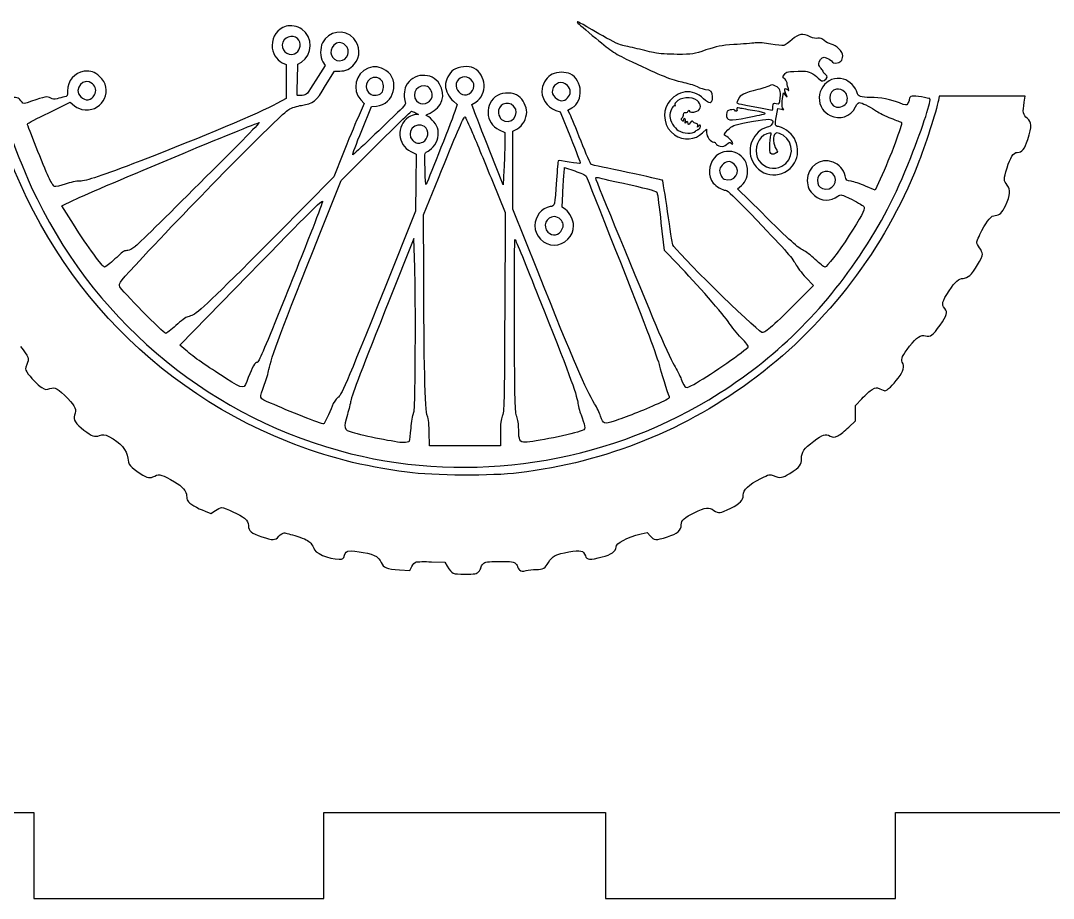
# Model space of a CAD drawing. Extents: x 18 to 213, y 13 to 206.
# Drawn here: x 148.37 to 184.51, y 78.46 to 109.15 of the extents above; entities that cross this region are included whole.
import ezdxf

# ---------------------------------------------------------------- set-up
doc = ezdxf.new("R2010")
doc.units = 0
doc.layers.get('0').update_dxf_attribs({"linetype": 'CONTINUOUS'})

msp = doc.modelspace()

# ---------------------------------------------------------------- linework, layer by layer
at = {"color": 0}
for p, q in [((158.06914, 107.623185), (158.197369, 107.703328)), ((158.9467, 107.715349), (159.026843, 107.587121)), ((157.524172, 107.679285), (157.664421, 107.611164)), ((157.664421, 107.611164), (157.664421, 107.022117)), ((158.057119, 107.082224), (158.06914, 107.623185)), ((159.026843, 107.587121), (158.702266, 107.070202)), ((159.042871, 106.877861), (159.355427, 107.386765)), ((159.355427, 107.386765), (159.535747, 107.386765)), ((157.664421, 107.022117), (157.664421, 106.429063)), ((175.039304, 106.497184), (175.063346, 106.621405)), ((175.063346, 106.621405), (175.139481, 106.533248)), ((149.357657, 105.932179), (150.106989, 106.296828)), ((150.106989, 106.296828), (150.259259, 106.172607)), ((157.664421, 106.429063), (157.33183, 106.248742)), ((160.393272, 106.25275), (160.176887, 105.767888)), ((160.277065, 106.37697), (160.393272, 106.25275)), ((163.518827, 106.328884), (163.651062, 106.216685)), ((164.159967, 106.220692), (164.296208, 106.304842)), ((180.513032, 106.505198), (180.484983, 106.360942)), ((182.015703, 106.505198), (180.513032, 106.505198)), ((183.518374, 106.505198), (182.015703, 106.505198)), ((183.486317, 106.296828), (183.518374, 106.505198)), ((160.305115, 105.307068), (160.649728, 106.152571)), ((160.649728, 106.152571), (160.822033, 106.164593)), ((162.192469, 105.924165), (162.292647, 105.868066)), ((163.651062, 106.216685), (163.562905, 105.968243)), ((164.240109, 105.996293), (164.159967, 106.220692)), ((167.097187, 106.012322), (167.249458, 105.960229)), ((167.249458, 105.960229), (167.610099, 105.070648)), ((167.521942, 106.016329), (167.662191, 106.096472)), ((167.598078, 105.872072), (167.521942, 106.016329)), ((174.818912, 105.815973), (174.86299, 106.072429)), ((174.86299, 106.072429), (174.991218, 106.052393)), ((162.292647, 105.868066), (162.188463, 105.864058)), ((165.117669, 105.335118), (165.314018, 105.242955)), ((165.314018, 105.242955), (165.310011, 104.842242)), ((165.598523, 105.283025), (165.754801, 105.371182)), ((165.598523, 103.920604), (165.598523, 105.283025)), ((172.234318, 105.226926), (172.37056, 105.359161)), ((172.37056, 105.359161), (172.37056, 105.230933)), ((159.643939, 104.485609), (159.327377, 103.692198)), ((159.58784, 103.559963), (160.797991, 104.770114)), ((162.02417, 104.573765), (162.212505, 104.481601)), ((162.212505, 104.481601), (162.200484, 103.47982)), ((165.257918, 103.403686), (164.789084, 104.585786)), ((165.28196, 103.920604), (165.257918, 103.403686)), ((165.598523, 102.558183), (165.598523, 103.920604)), ((167.3857, 103.808405), (167.405736, 104.012768)), ((167.405736, 104.012768), (167.766377, 103.892554)), ((159.327377, 103.692198), (157.343852, 101.68463)), ((158.842515, 101.696652), (159.58784, 103.559963)), ((162.200484, 103.47982), (162.188463, 102.482047)), ((162.472968, 102.361833), (162.989887, 103.644113)), ((164.877241, 103.539927), (165.322032, 102.437969)), ((173.460497, 103.271451), (173.59674, 103.387657)), ((178.269044, 103.223365), (177.932446, 103.367622)), ((178.449364, 103.612055), (178.269044, 103.223365)), ((167.321586, 102.626303), (167.341621, 103.111165)), ((174.289971, 102.44999), (173.460497, 103.271451)), ((149.810461, 102.678396), (150.219188, 102.870738)), ((150.219188, 102.029242), (149.810461, 102.678396)), ((167.437792, 102.542154), (167.321586, 102.626303)), ((162.188463, 102.482047), (161.126575, 99.83334)), ((162.476975, 100.318201), (162.472968, 102.361833)), ((165.322032, 102.437969), (165.310011, 98.951773)), ((166.456048, 100.414372), (165.598523, 102.558183)), ((170.895939, 101.115619), (170.787746, 102.077328)), ((162.132362, 101.528352), (161.278845, 99.396563)), ((162.16442, 100.518558), (162.132362, 101.528352)), ((171.364772, 100.634764), (170.895939, 101.115619)), ((153.937798, 97.801729), (156.342071, 100.262102)), ((175.844735, 100.169938), (176.113212, 99.889439)), ((176.113212, 99.889439), (175.472073, 99.244293)), ((154.150175, 97.621408), (153.937798, 97.801729)), ((177.579819, 95.689975), (177.808225, 95.930402)), ((177.579819, 95.425505), (177.579819, 95.689975)), ((177.579819, 95.157028), (177.579819, 95.425505)), ((177.347406, 94.928622), (177.579819, 95.157028)), ((162.681339, 94.283475), (162.669317, 94.776351)), ((165.15774, 94.724259), (165.15774, 94.283475)), ((163.919539, 94.283475), (162.681339, 94.283475)), ((165.15774, 94.283475), (163.919539, 94.283475)), ((154.823371, 91.995409), (155.031742, 91.915266)), ((155.031742, 91.915266), (155.184012, 92.019451)), ((170.082493, 91.201998), (170.298878, 91.254091)), ((170.298878, 91.254091), (170.40707, 91.125863)), ((161.992113, 89.915712), (162.060234, 90.055961)), ((162.753467, 90.228268), (163.210279, 90.216246)), ((163.210279, 90.216246), (163.298435, 90.075997)), ((161.623458, 89.939755), (161.992113, 89.915712))]:
    msp.add_line(p, q, dxfattribs=at)
at = {"color": 7}
for p, q in [((132.480747, 81.456051), (148.830625, 81.456051)), ((148.830625, 81.456051), (148.830625, 78.456073)), ((158.980551, 78.456073), (158.980551, 81.456051)), ((158.980551, 81.456051), (168.830477, 81.456051)), ((168.830477, 81.456051), (168.830477, 78.456073)), ((178.980403, 78.456073), (178.980403, 81.456051)), ((178.980403, 81.456051), (195.330281, 81.456051)), ((148.830625, 78.456073), (158.980551, 78.456073)), ((168.830477, 78.456073), (178.980403, 78.456073))]:
    msp.add_line(p, q, dxfattribs=at)
at = {"color": 0}
for points in [[(168.603865, 108.693087), (167.906626, 109.097806), (167.814462, 109.149899), (167.854533, 109.085785)], [(157.660414, 108.95355), (157.351866, 108.853371), (157.171545, 108.608937), (157.171545, 108.284361)], [(158.213397, 108.857379), (158.065134, 108.957557), (157.812685, 109.001635), (157.660414, 108.95355)], [(158.197369, 107.703328), (158.598081, 107.947762), (158.606095, 108.588901), (158.213397, 108.857379)], [(160.024617, 108.528794), (159.720075, 108.873407), (159.131028, 108.793265), (158.930672, 108.376524)], [(167.854533, 109.085785), (167.866554, 109.061742), (168.155067, 108.813301), (168.495673, 108.532802)], [(158.105204, 108.468688), (158.00102, 108.665037), (157.640379, 108.624965), (157.548215, 108.400567)], [(157.948927, 107.99184), (158.133255, 108.063969), (158.205383, 108.284361), (158.105204, 108.468688)], [(159.732096, 108.296382), (159.591847, 108.416596), (159.447591, 108.412588), (159.327377, 108.288367)], [(160.044652, 107.627192), (160.26905, 107.895669), (160.261036, 108.25631), (160.024617, 108.528794)], [(168.495673, 108.532802), (169.080712, 108.04794), (169.15284, 107.999854), (169.769938, 107.707335)], [(169.405289, 108.288367), (169.325147, 108.300389), (168.964506, 108.480709), (168.603865, 108.693087)], [(175.367887, 108.488724), (175.255688, 108.388545), (175.123453, 108.296382), (175.07136, 108.284361)], [(175.997006, 108.588901), (175.740549, 108.721136), (175.6003, 108.697094), (175.367887, 108.488724)], [(176.26949, 108.532802), (176.193355, 108.516773), (176.105198, 108.532802), (175.997006, 108.588901)], [(176.489882, 108.456666), (176.409739, 108.532802), (176.357647, 108.552837), (176.26949, 108.532802)], [(176.730309, 108.328439), (176.658181, 108.344467), (176.549988, 108.400567), (176.489882, 108.456666)], [(157.171545, 108.284361), (157.171545, 108.023897), (157.311794, 107.779463), (157.524172, 107.679285)], [(157.548215, 108.400567), (157.444029, 108.152125), (157.704493, 107.887655), (157.948927, 107.99184)], [(158.930672, 108.376524), (158.842515, 108.184182), (158.846523, 107.879641), (158.9467, 107.715349)], [(159.327377, 108.288367), (159.123014, 108.088011), (159.255249, 107.747406), (159.53174, 107.747406)], [(159.53174, 107.747406), (159.812239, 107.747406), (159.944474, 108.112054), (159.732096, 108.296382)], [(169.946251, 108.168153), (169.725859, 108.220246), (169.481425, 108.276346), (169.405289, 108.288367)], [(170.567355, 108.01989), (170.447141, 108.04794), (170.166643, 108.116061), (169.946251, 108.168153)], [(172.350524, 108.124075), (171.921762, 107.975812), (171.893712, 107.971805), (171.348744, 107.971805)], [(173.332269, 108.31241), (172.863436, 108.280353), (172.731201, 108.25631), (172.350524, 108.124075)], [(174.077594, 108.372517), (173.965395, 108.356489), (173.628796, 108.328439), (173.332269, 108.31241)], [(174.62657, 108.328439), (174.402171, 108.372517), (174.209829, 108.388545), (174.077594, 108.372517)], [(175.07136, 108.284361), (175.019267, 108.272339), (174.818912, 108.292375), (174.62657, 108.328439)], [(177.139035, 107.915705), (177.139035, 108.067976), (176.918643, 108.288367), (176.730309, 108.328439)], [(169.769938, 107.707335), (170.763704, 107.238502), (171.176437, 107.070202), (171.513036, 107.006088)], [(171.348744, 107.971805), (171.032181, 107.971805), (170.691575, 107.99184), (170.567355, 108.01989)], [(176.29754, 107.639213), (176.29754, 107.735384), (176.405732, 107.867619), (176.485874, 107.867619)], [(176.485874, 107.867619), (176.553996, 107.867619), (176.778394, 107.743399), (176.778394, 107.703328)], [(176.778394, 107.703328), (176.778394, 107.643221), (177.0068, 107.663256), (177.074921, 107.731378)], [(177.074921, 107.731378), (177.110985, 107.763434), (177.139035, 107.847584), (177.139035, 107.915705)], [(150.59185, 107.378751), (150.259259, 107.338679), (150.010818, 107.04616), (150.010818, 106.689525)], [(151.132812, 107.202438), (150.948485, 107.366729), (150.836285, 107.402793), (150.59185, 107.378751)], [(159.535747, 107.386765), (159.748125, 107.386765), (159.900395, 107.458893), (160.044652, 107.627192)], [(160.529514, 107.486943), (160.084723, 107.318644), (159.948481, 106.725589), (160.277065, 106.37697)], [(161.150618, 107.410807), (160.942247, 107.54705), (160.749905, 107.571093), (160.529514, 107.486943)], [(160.822033, 106.164593), (161.435123, 106.208671), (161.663529, 107.074209), (161.150618, 107.410807)], [(163.029958, 106.929953), (162.761481, 107.370737), (162.092292, 107.330665), (161.851864, 106.861832)], [(163.518827, 107.426836), (163.370563, 107.322651), (163.234321, 107.066195), (163.234321, 106.885875)], [(164.228088, 107.49095), (164.047767, 107.583114), (163.691133, 107.551057), (163.518827, 107.426836)], [(164.296208, 106.304842), (164.71295, 106.561298), (164.672878, 107.262544), (164.228088, 107.49095)], [(167.602084, 107.286587), (167.449814, 107.366729), (167.14928, 107.362722), (166.972966, 107.278572)], [(175.095403, 107.266551), (175.171539, 107.370737), (175.163524, 107.366729), (175.784628, 107.386765)], [(175.784628, 107.386765), (175.92087, 107.390772), (176.121227, 107.290594), (176.281511, 107.138323)], [(176.377682, 107.478929), (176.333604, 107.514993), (176.29754, 107.587121), (176.29754, 107.639213)], [(176.457825, 107.358715), (176.457825, 107.386765), (176.421761, 107.438857), (176.377682, 107.478929)], [(176.537967, 107.266551), (176.493889, 107.290594), (176.457825, 107.330665), (176.457825, 107.358715)], [(150.88437, 106.945981), (150.595858, 107.214459), (150.191139, 106.761654), (150.471637, 106.485162)], [(150.627914, 106.032358), (151.281076, 105.980265), (151.621681, 106.761654), (151.132812, 107.202438)], [(158.053112, 106.529241), (158.049105, 106.533248), (158.049105, 106.78169), (158.057119, 107.082224)], [(158.702266, 107.070202), (158.385703, 106.561298), (158.381696, 106.553284), (158.221412, 106.537255)], [(160.830048, 107.162366), (160.473414, 107.234494), (160.309122, 106.705554), (160.641713, 106.565305)], [(161.002354, 107.058181), (160.962283, 107.106267), (160.886148, 107.150345), (160.830048, 107.162366)], [(161.030404, 106.665483), (161.090511, 106.78169), (161.078489, 106.970024), (161.002354, 107.058181)], [(162.613217, 106.841797), (162.284633, 106.966017), (162.012149, 106.609383), (162.228533, 106.340906)], [(164.135924, 107.08623), (163.95961, 107.266551), (163.667091, 107.186409), (163.614998, 106.949989)], [(163.975639, 106.561298), (164.232095, 106.625412), (164.320251, 106.90591), (164.135924, 107.08623)], [(166.972966, 107.278572), (166.808674, 107.202438), (166.656404, 106.986053), (166.616332, 106.773675)], [(167.501907, 106.885875), (167.317579, 107.074209), (167.029066, 106.978038), (166.976973, 106.717575)], [(167.662191, 106.096472), (168.078932, 106.344913), (168.042868, 107.058181), (167.602084, 107.286587)], [(171.513036, 107.006088), (171.681335, 106.974032), (171.917755, 106.901903), (172.037968, 106.845803)], [(175.091396, 107.130309), (175.019267, 107.166373), (175.019267, 107.17038), (175.095403, 107.266551)], [(175.187567, 106.970024), (175.175545, 107.042152), (175.135474, 107.114281), (175.091396, 107.130309)], [(175.235652, 106.765661), (175.219624, 106.809739), (175.195581, 106.901903), (175.187567, 106.970024)], [(177.167085, 107.106267), (176.56201, 107.274566), (176.081155, 106.581333), (176.433782, 106.052393)], [(176.281511, 107.138323), (176.385697, 107.038145), (176.421761, 107.026124), (176.489882, 107.062188)], [(176.489882, 107.062188), (176.606088, 107.122295), (176.626124, 107.218466), (176.537967, 107.266551)], [(177.643933, 106.629419), (177.607869, 106.805732), (177.367441, 107.050166), (177.167085, 107.106267)], [(150.010818, 106.689525), (150.010818, 106.521226), (150.002803, 106.505198), (149.902626, 106.481156)], [(150.956499, 106.553284), (151.028627, 106.69754), (151.004584, 106.833782), (150.88437, 106.945981)], [(158.193361, 106.188635), (158.630138, 106.256756), (158.690245, 106.304842), (159.042871, 106.877861)], [(160.641713, 106.565305), (160.785969, 106.505198), (160.970297, 106.553284), (161.030404, 106.665483)], [(161.851864, 106.861832), (161.783743, 106.733604), (161.771721, 106.417041), (161.831828, 106.304842)], [(162.769495, 106.48917), (162.797545, 106.601369), (162.705381, 106.805732), (162.613217, 106.841797)], [(162.697367, 105.920158), (163.122122, 106.1125), (163.262371, 106.545269), (163.029958, 106.929953)], [(163.234321, 106.885875), (163.234321, 106.709561), (163.362549, 106.457113), (163.518827, 106.328884)], [(163.614998, 106.949989), (163.566912, 106.733604), (163.775283, 106.513212), (163.975639, 106.561298)], [(165.794873, 106.505198), (165.602531, 106.645447), (165.269939, 106.657469), (165.061569, 106.537255)], [(166.616332, 106.773675), (166.56424, 106.469134), (166.780625, 106.120515), (167.097187, 106.012322)], [(166.976973, 106.717575), (166.956938, 106.609383), (166.972966, 106.569312), (167.073144, 106.465127)], [(167.30155, 106.344913), (167.445806, 106.344913), (167.602084, 106.509205), (167.602084, 106.665483)], [(167.602084, 106.665483), (167.602084, 106.741618), (167.56602, 106.825768), (167.501907, 106.885875)], [(172.266374, 106.421049), (171.893712, 106.793711), (171.348744, 106.725589), (171.028174, 106.268778)], [(172.037968, 106.845803), (172.16219, 106.789704), (172.294425, 106.745626), (172.338503, 106.745626)], [(172.338503, 106.745626), (172.502795, 106.745626), (172.570916, 106.673497), (172.570916, 106.485162)], [(174.169758, 106.741618), (173.66486, 106.613391), (173.560675, 106.561298), (173.48454, 106.40502)], [(174.57047, 106.865839), (174.538413, 106.845803), (174.358092, 106.789704), (174.169758, 106.741618)], [(174.786855, 106.861832), (174.674655, 106.913925), (174.65462, 106.913925), (174.57047, 106.865839)], [(174.951147, 106.449098), (174.979197, 106.689525), (174.939125, 106.793711), (174.786855, 106.861832)], [(175.147496, 106.593354), (175.075368, 106.761654), (175.095403, 106.825768), (175.203595, 106.741618)], [(175.203595, 106.741618), (175.263702, 106.689525), (175.26771, 106.693533), (175.235652, 106.765661)], [(176.914637, 106.75364), (176.602081, 106.705554), (176.610095, 106.204664), (176.922651, 106.128529)], [(177.211164, 106.653461), (177.102971, 106.749632), (177.030843, 106.773675), (176.914637, 106.75364)], [(177.275278, 106.284806), (177.323363, 106.417041), (177.29932, 106.573319), (177.211164, 106.653461)], [(178.108759, 106.465127), (177.768154, 106.465127), (177.671983, 106.501191), (177.643933, 106.629419)], [(157.704493, 94.431739), (152.579383, 96.455336), (148.688468, 100.935298), (147.366117, 106.336899)], [(147.646615, 106.32087), (147.646615, 106.020336), (148.440026, 103.94064), (148.944923, 102.914816)], [(148.41999, 106.296828), (148.307791, 106.453105), (148.279741, 106.465127), (148.055342, 106.465127)], [(148.748575, 106.328884), (148.488111, 106.236721), (148.464068, 106.232713), (148.41999, 106.296828)], [(149.421771, 106.445091), (149.317585, 106.513212), (149.197372, 106.493177), (148.748575, 106.328884)], [(149.650177, 106.421049), (149.549999, 106.397006), (149.489892, 106.401013), (149.421771, 106.445091)], [(149.902626, 106.481156), (149.838512, 106.469134), (149.726312, 106.441084), (149.650177, 106.421049)], [(150.471637, 106.485162), (150.631922, 106.324878), (150.85632, 106.356934), (150.956499, 106.553284)], [(157.33183, 106.248742), (156.750797, 105.932179), (154.699151, 105.066641), (152.571369, 104.249188)], [(158.221412, 106.537255), (158.133255, 106.529241), (158.057119, 106.525234), (158.053112, 106.529241)], [(161.831828, 106.304842), (161.863886, 106.244735), (161.819807, 106.184628), (161.559344, 105.936187)], [(162.228533, 106.340906), (162.376797, 106.160585), (162.709388, 106.248742), (162.769495, 106.48917)], [(165.061569, 106.537255), (164.588729, 106.260764), (164.620785, 105.567532), (165.117669, 105.335118)], [(165.618559, 106.164593), (165.402174, 106.380977), (165.04554, 106.208671), (165.093626, 105.912144)], [(166.079378, 105.948208), (166.075371, 106.144557), (165.95115, 106.397006), (165.794873, 106.505198)], [(167.073144, 106.465127), (167.145272, 106.392999), (167.237437, 106.344913), (167.30155, 106.344913)], [(171.028174, 106.268778), (170.791754, 105.932179), (170.899946, 105.387211), (171.248566, 105.158805)], [(171.296651, 106.29282), (171.264594, 106.256756), (171.252573, 106.208671), (171.268601, 106.188635)], [(172.045983, 106.356934), (171.84162, 106.505198), (171.444915, 106.473141), (171.296651, 106.29282)], [(172.033962, 105.984272), (172.194246, 106.040372), (172.198254, 106.240728), (172.045983, 106.356934)], [(172.570916, 106.485162), (172.570916, 106.236721), (172.470738, 106.212678), (172.266374, 106.421049)], [(173.48454, 106.40502), (173.416419, 106.268778), (173.416419, 106.264771), (173.504575, 106.244735)], [(173.504575, 106.244735), (173.652839, 106.212678), (174.634584, 106.024344), (174.666641, 106.024344)], [(174.694691, 106.148564), (174.694691, 106.264771), (174.702705, 106.272785), (174.810898, 106.25275)], [(174.810898, 106.25275), (174.923097, 106.228707), (174.923097, 106.232713), (174.951147, 106.449098)], [(175.067353, 106.052393), (175.011253, 106.072429), (174.999232, 106.296828), (175.039304, 106.497184)], [(175.139481, 106.533248), (175.215617, 106.445091), (175.215617, 106.445091), (175.147496, 106.593354)], [(176.922651, 106.128529), (177.03485, 106.100478), (177.239214, 106.192643), (177.275278, 106.284806)], [(177.587833, 106.132536), (177.659961, 106.268778), (177.696026, 106.300835), (177.760139, 106.280799)], [(177.760139, 106.280799), (177.888367, 106.240728), (178.14883, 106.104486), (178.321137, 105.984272)], [(179.118553, 106.276792), (178.866105, 106.384985), (178.429329, 106.465127), (178.108759, 106.465127)], [(179.411074, 106.248742), (179.362988, 106.180621), (179.346959, 106.180621), (179.118553, 106.276792)], [(179.463166, 106.392999), (179.463166, 106.352927), (179.439124, 106.288814), (179.411074, 106.248742)], [(179.887921, 106.481156), (179.587387, 106.545269), (179.463166, 106.51722), (179.463166, 106.392999)], [(179.515259, 104.361388), (179.948028, 105.455332), (180.260583, 106.425055), (180.180441, 106.425055)], [(180.484983, 106.360942), (180.424876, 106.02835), (180.000121, 104.718021), (179.755686, 104.100925)], [(180.180441, 106.425055), (180.172427, 106.425055), (180.040192, 106.453105), (179.887921, 106.481156)], [(183.594509, 105.735831), (183.446245, 105.860051), (183.430218, 105.936187), (183.486317, 106.296828)], [(148.608325, 105.535474), (148.608325, 105.55551), (148.944923, 105.735831), (149.357657, 105.932179)], [(150.259259, 106.172607), (150.375466, 106.080443), (150.463623, 106.048386), (150.627914, 106.032358)], [(152.659525, 100.895227), (154.655072, 103.027016), (157.488108, 105.892109), (157.752578, 106.040372)], [(157.752578, 106.040372), (157.852756, 106.100478), (158.053112, 106.164593), (158.193361, 106.188635)], [(161.559344, 105.936187), (161.391045, 105.771895), (160.974305, 105.37519), (160.637706, 105.050613)], [(160.797991, 104.770114), (161.467181, 105.439303), (162.028177, 105.984272), (162.05222, 105.984272)], [(162.05222, 105.984272), (162.072255, 105.980265), (162.13637, 105.956222), (162.192469, 105.924165)], [(162.561125, 105.827994), (162.525061, 105.827994), (162.585168, 105.872072), (162.697367, 105.920158)], [(163.562905, 105.968243), (163.370563, 105.439303), (162.573146, 103.419714), (162.55311, 103.419714)], [(164.789084, 104.585786), (164.528622, 105.23494), (164.284187, 105.868066), (164.240109, 105.996293)], [(165.093626, 105.912144), (165.105647, 105.832002), (165.153733, 105.731823), (165.201818, 105.695759)], [(165.201818, 105.695759), (165.50636, 105.447318), (165.899057, 105.888101), (165.618559, 106.164593)], [(165.754801, 105.371182), (165.935122, 105.475367), (166.079378, 105.731823), (166.079378, 105.948208)], [(171.236544, 106.1686), (171.180445, 106.188635), (171.088281, 105.960229), (171.088281, 105.799944)], [(171.268601, 106.188635), (171.280622, 106.164593), (171.268601, 106.156579), (171.236544, 106.1686)], [(171.569135, 105.872072), (171.569135, 105.936187), (171.593178, 105.952215), (171.673321, 105.940194)], [(171.673321, 105.940194), (171.689349, 105.940194), (171.717399, 105.960229), (171.733428, 105.992286)], [(171.733428, 105.992286), (171.761477, 106.032358), (171.769492, 106.032358), (171.769492, 105.996293)], [(171.769492, 105.996293), (171.769492, 105.932179), (171.877684, 105.928173), (172.033962, 105.984272)], [(173.204041, 106.02835), (173.087835, 106.004307), (173.071806, 105.984272), (173.071806, 105.868066)], [(173.356312, 106.020336), (173.344291, 106.040372), (173.276169, 106.044379), (173.204041, 106.02835)], [(173.436454, 106.048386), (173.460497, 105.980265), (173.392376, 105.956222), (173.356312, 106.020336)], [(173.540639, 106.088457), (173.432447, 106.1125), (173.416419, 106.104486), (173.436454, 106.048386)], [(174.065573, 105.996293), (173.849188, 106.032358), (173.612768, 106.072429), (173.540639, 106.088457)], [(173.801103, 105.759874), (174.12568, 105.823987), (174.410185, 105.888101), (174.426214, 105.90413)], [(174.426214, 105.90413), (174.442242, 105.920158), (174.281957, 105.960229), (174.065573, 105.996293)], [(174.666641, 106.024344), (174.682669, 106.024344), (174.694691, 106.080443), (174.694691, 106.148564)], [(174.991218, 106.052393), (175.059339, 106.040372), (175.091396, 106.040372), (175.067353, 106.052393)], [(176.433782, 106.052393), (176.481868, 105.984272), (176.598074, 105.884094), (176.698252, 105.832002)], [(176.698252, 105.832002), (177.030843, 105.659695), (177.403505, 105.787923), (177.587833, 106.132536)], [(178.321137, 105.984272), (178.409293, 105.920158), (178.633692, 105.811966), (178.822027, 105.739837)], [(149.349643, 103.684184), (149.181344, 104.052839), (148.608325, 105.483382), (148.608325, 105.535474)], [(150.219188, 102.870738), (151.164869, 103.315529), (156.59452, 105.579553), (156.722747, 105.58356)], [(156.722747, 105.58356), (156.74679, 105.58356), (155.809123, 104.629865), (154.639044, 103.467799)], [(160.176887, 105.767888), (160.060681, 105.49941), (159.820253, 104.926392), (159.643939, 104.485609)], [(161.948035, 105.771895), (161.503245, 105.471361), (161.543315, 104.810186), (162.02417, 104.573765)], [(162.501018, 105.443311), (162.184455, 105.663703), (161.819807, 105.230933), (162.092292, 104.962456)], [(162.188463, 105.864058), (162.132362, 105.864058), (162.02417, 105.823987), (161.948035, 105.771895)], [(162.953823, 105.403239), (162.897723, 105.567532), (162.66531, 105.823987), (162.561125, 105.827994)], [(162.989887, 103.644113), (163.582941, 105.114726), (163.871454, 105.783916), (163.915532, 105.783916)], [(163.915532, 105.783916), (163.931561, 105.783916), (164.055781, 105.52746), (164.188016, 105.214905)], [(167.982761, 104.930399), (167.810455, 105.367175), (167.638148, 105.787923), (167.598078, 105.872072)], [(171.088281, 105.799944), (171.088281, 105.663703), (171.252573, 105.387211), (171.380801, 105.307068)], [(171.52105, 105.655688), (171.484986, 105.691752), (171.484986, 105.715795), (171.52105, 105.751859)], [(171.52105, 105.751859), (171.5491, 105.779909), (171.569135, 105.832002), (171.569135, 105.872072)], [(171.569135, 105.679731), (171.569135, 105.623631), (171.557114, 105.619624), (171.52105, 105.655688)], [(171.609207, 105.723809), (171.589171, 105.735831), (171.569135, 105.715795), (171.569135, 105.679731)], [(171.629242, 105.61161), (171.641263, 105.659695), (171.633249, 105.707781), (171.609207, 105.723809)], [(171.633249, 105.575546), (171.621228, 105.547496), (171.621228, 105.563524), (171.629242, 105.61161)], [(171.72942, 105.55551), (171.72942, 105.635652), (171.665306, 105.647674), (171.633249, 105.575546)], [(171.793535, 105.575546), (171.741442, 105.503417), (171.72942, 105.49941), (171.72942, 105.55551)], [(171.913748, 105.603596), (171.861655, 105.659695), (171.849634, 105.655688), (171.793535, 105.575546)], [(172.029954, 105.543489), (172.001904, 105.543489), (171.949812, 105.571538), (171.913748, 105.603596)], [(172.066019, 105.475367), (172.07804, 105.519446), (172.066019, 105.543489), (172.029954, 105.543489)], [(173.071806, 105.868066), (173.071806, 105.643666), (173.13592, 105.631645), (173.801103, 105.759874)], [(173.119891, 105.327104), (173.272163, 105.483382), (173.292198, 105.491396), (173.813124, 105.595581)], [(173.813124, 105.595581), (174.386142, 105.711788), (174.634584, 105.727816), (174.674655, 105.663703)], [(174.674655, 105.663703), (174.730755, 105.575546), (174.646605, 105.463346), (174.490327, 105.423275)], [(174.887032, 105.443311), (174.758805, 105.475367), (174.758805, 105.471361), (174.818912, 105.815973)], [(179.190682, 105.587567), (179.242775, 105.543489), (178.797984, 104.365395), (178.449364, 103.612055)], [(178.822027, 105.739837), (179.010361, 105.667709), (179.174654, 105.599588), (179.190682, 105.587567)], [(183.610538, 104.994513), (183.762808, 105.471361), (183.758801, 105.595581), (183.594509, 105.735831)], [(159.992559, 104.461566), (159.976531, 104.461566), (160.11678, 104.842242), (160.305115, 105.307068)], [(162.448925, 104.906356), (162.649281, 104.99852), (162.677331, 105.31909), (162.501018, 105.443311)], [(162.805559, 104.742064), (162.973858, 104.922384), (163.029958, 105.174833), (162.953823, 105.403239)], [(164.188016, 105.214905), (164.320251, 104.898342), (164.632807, 104.145003), (164.877241, 103.539927)], [(171.248566, 105.158805), (171.569135, 104.946427), (171.973855, 104.974477), (172.234318, 105.226926)], [(171.380801, 105.307068), (171.569135, 105.194869), (171.881691, 105.178841), (171.985876, 105.283025)], [(171.985876, 105.283025), (172.017933, 105.315083), (172.062011, 105.343132), (172.082047, 105.343132)], [(172.086054, 105.463346), (172.04999, 105.415261), (172.045983, 105.415261), (172.066019, 105.475367)], [(172.082047, 105.343132), (172.130133, 105.343132), (172.182225, 105.463346), (172.150168, 105.49941)], [(172.150168, 105.49941), (172.138147, 105.511431), (172.10609, 105.495403), (172.086054, 105.463346)], [(172.37056, 105.230933), (172.37056, 105.090684), (172.518823, 104.902349), (172.623009, 104.902349)], [(173.035742, 105.122741), (172.971628, 105.158805), (172.979642, 105.178841), (173.119891, 105.327104)], [(174.490327, 105.423275), (174.01348, 105.295047), (173.753017, 104.693978), (173.977416, 104.23316)], [(174.634584, 105.182848), (174.678663, 105.250969), (174.518377, 105.226926), (174.382135, 105.142776)], [(174.590506, 104.850256), (174.602527, 105.014549), (174.622562, 105.162812), (174.634584, 105.182848)], [(174.830933, 105.222919), (174.702705, 105.222919), (174.670648, 104.894335), (174.77884, 104.718021)], [(175.047318, 105.142776), (174.975189, 105.186855), (174.875011, 105.222919), (174.830933, 105.222919)], [(175.444023, 104.173053), (175.736543, 104.665929), (175.456044, 105.303062), (174.887032, 105.443311)], [(160.637706, 105.050613), (160.301108, 104.726036), (160.012595, 104.461566), (159.992559, 104.461566)], [(162.092292, 104.962456), (162.196477, 104.854264), (162.296655, 104.838235), (162.448925, 104.906356)], [(165.310011, 104.842242), (165.310011, 104.62185), (165.297989, 104.209117), (165.28196, 103.920604)], [(167.610099, 105.070648), (167.810455, 104.58178), (167.966733, 104.169046), (167.954711, 104.161032)], [(168.343402, 104.116953), (168.315352, 104.124968), (168.155067, 104.493623), (167.982761, 104.930399)], [(172.623009, 104.902349), (172.655066, 104.902349), (172.69113, 104.878306), (172.703151, 104.84625)], [(172.703151, 104.84625), (172.715172, 104.814192), (172.783293, 104.778128), (172.851415, 104.7621)], [(172.851415, 104.7621), (172.951592, 104.738057), (172.999678, 104.754085), (173.075813, 104.822207)], [(173.292198, 104.858271), (173.292198, 104.910363), (173.147942, 105.058627), (173.035742, 105.122741)], [(173.075813, 104.822207), (173.151949, 104.898342), (173.179998, 104.906356), (173.232091, 104.862278)], [(173.232091, 104.862278), (173.276169, 104.826214), (173.292198, 104.826214), (173.292198, 104.858271)], [(174.382135, 105.142776), (174.109651, 104.974477), (174.017487, 104.517665), (174.205822, 104.265217)], [(174.62657, 104.505644), (174.578484, 104.545715), (174.57047, 104.617844), (174.590506, 104.850256)], [(175.011253, 104.060853), (175.432001, 104.273231), (175.452037, 104.894335), (175.047318, 105.142776)], [(183.24589, 104.541708), (183.414189, 104.541708), (183.502346, 104.653908), (183.610538, 104.994513)], [(162.521053, 103.976704), (162.509032, 104.505644), (162.509032, 104.533694), (162.585168, 104.561743)], [(162.585168, 104.561743), (162.629246, 104.573765), (162.729424, 104.653908), (162.805559, 104.742064)], [(173.805109, 103.980711), (173.74901, 104.561743), (173.015707, 104.790149), (172.639037, 104.345359)], [(174.770826, 104.501637), (174.710719, 104.465573), (174.674655, 104.46958), (174.62657, 104.505644)], [(174.77884, 104.718021), (174.875011, 104.561743), (174.875011, 104.553729), (174.770826, 104.501637)], [(182.889256, 104.000747), (183.001455, 104.369402), (183.113655, 104.541708), (183.24589, 104.541708)], [(152.571369, 104.249188), (151.208947, 103.720248), (150.663978, 103.539927), (150.43958, 103.539927)], [(167.181336, 104.253195), (167.173322, 104.245181), (167.145272, 103.94064), (167.12123, 103.579999)], [(167.56602, 104.20511), (167.361657, 104.241174), (167.189351, 104.261209), (167.181336, 104.253195)], [(167.954711, 104.161032), (167.946697, 104.153017), (167.770383, 104.173053), (167.56602, 104.20511)], [(169.601638, 103.844469), (168.932449, 103.984718), (168.367445, 104.104932), (168.343402, 104.116953)], [(172.639037, 104.345359), (172.430667, 104.096918), (172.418646, 103.70422), (172.60698, 103.471806)], [(173.159963, 104.221139), (173.031735, 104.221139), (172.867443, 104.088904), (172.835386, 103.960675)], [(172.991664, 103.604042), (173.336276, 103.471806), (173.608761, 103.868512), (173.352305, 104.12096)], [(173.352305, 104.12096), (173.300212, 104.17706), (173.212056, 104.221139), (173.159963, 104.221139)], [(173.977416, 104.23316), (174.269936, 103.628084), (175.103417, 103.59202), (175.444023, 104.173053)], [(179.755686, 104.100925), (178.601635, 101.183739), (176.630131, 98.591132), (174.113658, 96.687748)], [(174.205822, 104.265217), (174.410185, 103.988725), (174.718733, 103.908583), (175.011253, 104.060853)], [(176.79843, 104.20511), (176.349633, 104.373409), (175.896827, 104.048832), (175.896827, 103.559963)], [(177.223185, 103.720248), (177.167085, 103.952661), (177.014814, 104.12096), (176.79843, 104.20511)], [(177.720068, 100.915263), (178.509471, 102.101371), (178.966283, 102.974923), (179.515259, 104.361388)], [(162.55311, 103.419714), (162.541089, 103.419714), (162.529067, 103.672162), (162.521053, 103.976704)], [(167.341621, 103.111165), (167.353643, 103.379643), (167.373678, 103.692198), (167.3857, 103.808405)], [(167.766377, 103.892554), (167.962725, 103.82844), (168.139039, 103.744291), (168.159074, 103.708226)], [(170.831825, 103.567977), (170.82381, 103.579999), (170.266821, 103.70422), (169.601638, 103.844469)], [(172.835386, 103.960675), (172.807336, 103.844469), (172.895493, 103.644113), (172.991664, 103.604042)], [(173.59674, 103.387657), (173.757024, 103.531913), (173.829152, 103.728263), (173.805109, 103.980711)], [(176.786408, 103.792376), (176.578038, 103.980711), (176.257468, 103.844469), (176.257468, 103.575991)], [(176.429775, 103.279465), (176.754352, 103.143222), (177.042864, 103.56397), (176.786408, 103.792376)], [(177.431556, 103.531913), (177.275278, 103.547942), (177.263256, 103.559963), (177.223185, 103.720248)], [(182.893263, 103.391664), (182.765035, 103.559963), (182.765035, 103.596028), (182.889256, 104.000747)], [(149.554006, 103.351593), (149.517942, 103.367622), (149.425778, 103.515885), (149.349643, 103.684184)], [(149.934682, 103.431735), (149.762376, 103.375636), (149.59007, 103.339571), (149.554006, 103.351593)], [(150.43958, 103.539927), (150.335395, 103.539927), (150.106989, 103.491842), (149.934682, 103.431735)], [(154.639044, 103.467799), (153.472972, 102.301727), (152.447148, 101.299946), (152.362999, 101.235832)], [(167.12123, 103.579999), (167.057116, 102.642332), (167.06513, 102.674389), (166.900838, 102.64634)], [(168.159074, 103.708226), (168.227195, 103.571985), (170.046429, 98.963794), (170.358985, 98.130312)], [(168.595851, 103.64812), (168.531737, 103.660141), (168.483651, 103.660141), (168.483651, 103.644113)], [(168.483651, 103.644113), (168.483651, 103.604042), (170.046429, 99.801282), (170.595404, 98.502975)], [(169.661745, 103.407692), (169.136812, 103.523899), (168.655958, 103.632092), (168.595851, 103.64812)], [(170.651505, 103.115173), (170.627462, 103.179286), (170.451148, 103.231379), (169.661745, 103.407692)], [(171.008138, 102.474033), (170.923989, 103.06308), (170.843847, 103.555956), (170.831825, 103.567977)], [(172.60698, 103.471806), (172.703151, 103.3556), (172.931557, 103.219358), (173.039749, 103.219358)], [(175.896827, 103.559963), (175.896827, 103.339571), (175.968955, 103.191308), (176.149276, 103.031023)], [(176.257468, 103.575991), (176.257468, 103.407692), (176.29754, 103.335564), (176.429775, 103.279465)], [(177.932446, 103.367622), (177.748118, 103.447764), (177.523719, 103.519892), (177.431556, 103.531913)], [(182.833156, 102.678396), (183.00947, 103.067087), (183.021491, 103.223365), (182.893263, 103.391664)], [(170.787746, 102.077328), (170.731647, 102.606268), (170.67154, 103.075101), (170.651505, 103.115173)], [(173.039749, 103.219358), (173.095849, 103.219358), (173.368334, 102.962902), (173.921316, 102.389883)], [(176.149276, 103.031023), (176.377682, 102.830667), (176.730309, 102.822653), (176.970736, 103.010987)], [(176.970736, 103.010987), (177.066907, 103.083115), (177.070915, 103.083115), (177.463612, 102.890773)], [(148.944923, 102.914816), (151.136819, 98.454889), (155.151956, 95.201106), (159.928446, 94.006983)], [(156.342071, 100.262102), (158.545988, 102.514105), (158.902622, 102.870738), (158.938686, 102.838681)], [(158.938686, 102.838681), (158.9467, 102.834674), (158.786416, 102.405912), (158.590067, 101.893)], [(166.900838, 102.64634), (166.604311, 102.598254), (166.363883, 102.29772), (166.359877, 101.981157)], [(177.888367, 102.630311), (177.920424, 102.546161), (177.768154, 102.257648), (177.367441, 101.644559)], [(177.463612, 102.890773), (177.684004, 102.782581), (177.876346, 102.666375), (177.888367, 102.630311)], [(182.476522, 102.337791), (182.624786, 102.337791), (182.71695, 102.425948), (182.833156, 102.678396)], [(167.041087, 102.29772), (166.760589, 102.29772), (166.620339, 101.953107), (166.820695, 101.756758)], [(167.261479, 102.197542), (167.201372, 102.261656), (167.117223, 102.29772), (167.041087, 102.29772)], [(167.722298, 101.985164), (167.722298, 102.161477), (167.578041, 102.441976), (167.437792, 102.542154)], [(171.188459, 101.315974), (171.176437, 101.360053), (171.096295, 101.880979), (171.008138, 102.474033)], [(173.921316, 102.389883), (175.079374, 101.183739), (175.371894, 100.859163), (175.480087, 100.646785)], [(175.760586, 101.115619), (175.584272, 101.191754), (175.303774, 101.444203), (174.289971, 102.44999)], [(182.007689, 101.812858), (182.192017, 102.177506), (182.336273, 102.337791), (182.476522, 102.337791)], [(151.309126, 100.534586), (151.23299, 100.534586), (150.728093, 101.223811), (150.219188, 102.029242)], [(166.359877, 101.981157), (166.359877, 101.624523), (166.684454, 101.295939), (167.03708, 101.295939)], [(167.03708, 101.295939), (167.401728, 101.295939), (167.722298, 101.620516), (167.722298, 101.985164)], [(167.313571, 101.844915), (167.3857, 101.981157), (167.369672, 102.093357), (167.261479, 102.197542)], [(157.343852, 101.68463), (155.428447, 99.745183), (154.606987, 98.959787), (154.410638, 98.863616)], [(157.059346, 96.956226), (157.119452, 97.328888), (157.508144, 98.366733), (158.842515, 101.696652)], [(158.590067, 101.893), (158.389711, 101.376081), (157.884813, 100.109831), (157.468072, 99.071986)], [(166.820695, 101.756758), (166.98098, 101.596473), (167.205379, 101.636545), (167.313571, 101.844915)], [(177.367441, 101.644559), (176.962722, 101.027462), (176.586052, 100.534586), (176.509917, 100.534586)], [(181.827368, 101.400124), (181.827368, 101.428174), (181.907511, 101.612502), (182.007689, 101.812858)], [(152.362999, 101.235832), (152.278849, 101.171718), (152.170657, 101.115619), (152.122571, 101.111611)], [(165.650616, 98.482939), (165.642601, 100.137881), (165.654623, 101.496295), (165.670652, 101.496295)], [(165.670652, 101.496295), (165.68668, 101.496295), (166.063349, 100.578664), (166.50814, 99.460677)], [(174.301993, 98.246519), (174.029509, 98.394782), (171.22853, 101.15569), (171.188459, 101.315974)], [(181.927547, 101.207782), (181.871446, 101.287925), (181.827368, 101.376081), (181.827368, 101.400124)], [(182.027724, 100.987391), (182.027724, 101.027462), (181.983646, 101.12764), (181.927547, 101.207782)], [(152.002358, 101.09959), (151.986329, 101.095583), (151.838066, 100.971362), (151.669767, 100.815084)], [(151.838066, 99.845361), (151.797994, 99.965575), (151.84608, 100.021674), (152.659525, 100.895227)], [(152.122571, 101.111611), (152.074486, 101.107605), (152.022393, 101.09959), (152.002358, 101.09959)], [(172.450702, 95.894338), (174.594513, 97.184632), (176.329596, 98.835566), (177.720068, 100.915263)], [(176.173319, 100.799056), (176.021048, 100.943312), (175.832714, 101.087568), (175.760586, 101.115619)], [(181.586941, 100.238059), (181.719176, 100.354265), (182.027724, 100.871184), (182.027724, 100.987391)], [(151.669767, 100.815084), (151.505474, 100.662814), (151.341182, 100.534586), (151.309126, 100.534586)], [(162.180448, 97.509209), (162.188463, 98.611167), (162.180448, 99.965575), (162.16442, 100.518558)], [(173.16397, 98.571096), (172.995671, 98.835566), (172.009919, 99.965575), (171.364772, 100.634764)], [(175.480087, 100.646785), (175.53218, 100.538593), (175.696471, 100.326216), (175.844735, 100.169938)], [(176.509917, 100.534586), (176.481868, 100.534586), (176.329596, 100.654799), (176.173319, 100.799056)], [(162.597189, 95.341355), (162.525061, 95.425505), (162.476975, 97.372966), (162.476975, 100.318201)], [(168.455601, 95.750082), (168.131024, 96.283029), (167.774391, 97.108496), (166.456048, 100.414372)], [(180.861652, 99.701105), (181.078036, 100.033696), (181.190236, 100.133874), (181.350521, 100.133874)], [(181.350521, 100.133874), (181.410628, 100.133874), (181.514813, 100.181959), (181.586941, 100.238059)], [(153.448929, 98.210455), (153.376801, 98.210455), (151.870123, 99.741175), (151.838066, 99.845361)], [(161.126575, 99.83334), (159.680004, 96.242958), (159.603869, 96.062637), (159.467626, 95.966466)], [(161.278845, 99.396563), (160.317136, 96.99229), (159.960502, 96.058631), (159.924438, 95.85026)], [(166.50814, 99.460677), (167.517935, 96.932183), (167.838505, 96.062637), (167.862548, 95.806182)], [(180.705374, 99.084008), (180.589168, 99.240285), (180.609203, 99.316421), (180.861652, 99.701105)], [(157.468072, 99.071986), (156.891046, 97.641444), (156.694698, 97.192646), (156.646612, 97.20066)], [(175.472073, 99.244293), (174.65462, 98.422832), (174.39015, 98.198434), (174.301993, 98.246519)], [(180.54509, 98.498968), (180.797538, 98.859609), (180.817574, 98.931737), (180.705374, 99.084008)], [(154.218296, 98.795495), (154.162196, 98.783473), (153.977869, 98.647231), (153.805563, 98.490953)], [(154.410638, 98.863616), (154.358545, 98.839573), (154.274396, 98.807516), (154.218296, 98.795495)], [(165.310011, 98.951773), (165.297989, 95.76611), (165.289975, 95.453555), (165.225861, 95.317312)], [(153.805563, 98.490953), (153.633256, 98.338683), (153.472972, 98.210455), (153.448929, 98.210455)], [(165.730758, 95.305291), (165.670652, 95.449548), (165.662638, 95.778132), (165.650616, 98.482939)], [(170.595404, 98.502975), (170.859875, 97.885878), (171.148387, 97.252753), (171.240552, 97.100482)], [(173.588725, 98.058184), (173.432447, 98.218469), (173.244113, 98.450883), (173.16397, 98.571096)], [(180.036185, 98.126306), (180.204484, 98.07822), (180.296647, 98.146341), (180.54509, 98.498968)], [(170.358985, 98.130312), (170.539305, 97.657472), (170.703597, 97.180624), (170.72764, 97.068425)], [(173.829152, 97.733607), (173.853195, 97.753643), (173.753017, 97.889885), (173.588725, 98.058184)], [(179.47118, 97.761657), (179.731643, 98.086234), (179.867886, 98.174391), (180.036185, 98.126306)], [(148.363891, 97.75765), (148.652404, 97.393002), (148.676446, 97.324881), (148.588289, 97.128532)], [(155.544653, 96.647678), (154.86745, 97.076439), (154.438688, 97.372966), (154.150175, 97.621408)], [(171.92577, 96.431293), (172.394603, 96.687748), (173.528618, 97.46513), (173.829152, 97.733607)], [(179.222739, 97.208674), (179.166639, 97.316867), (179.226746, 97.453109), (179.47118, 97.761657)], [(156.646612, 97.20066), (156.578491, 97.212682), (156.474306, 97.032361), (156.338064, 96.67172)], [(162.116334, 95.409477), (162.156405, 95.485612), (162.172434, 95.922388), (162.180448, 97.509209)], [(179.082489, 96.651684), (179.266817, 96.900126), (179.306889, 97.052397), (179.222739, 97.208674)], [(148.588289, 97.128532), (148.520169, 96.976261), (148.520169, 96.968247), (148.588289, 96.864062)], [(148.588289, 96.864062), (148.704496, 96.683742), (148.968966, 96.411257), (149.11723, 96.319093)], [(156.907075, 96.4353), (156.971189, 96.595585), (157.03931, 96.827998), (157.059346, 96.956226)], [(170.72764, 97.068425), (170.767711, 96.892112), (170.99211, 96.178844), (171.064238, 96.00253)], [(171.240552, 97.100482), (171.328708, 96.952218), (171.440908, 96.72782), (171.488993, 96.607606)], [(156.338064, 96.67172), (156.177779, 96.230936), (156.205829, 96.234944), (155.544653, 96.647678)], [(174.113658, 96.687748), (171.673321, 94.840465), (168.892378, 93.718471), (165.798879, 93.333787)], [(171.488993, 96.607606), (171.625235, 96.262994), (171.621228, 96.267), (171.92577, 96.431293)], [(178.613656, 96.206894), (178.685784, 96.206894), (178.894155, 96.403243), (179.082489, 96.651684)], [(149.11723, 96.319093), (149.241451, 96.242958), (149.273507, 96.238951), (149.393721, 96.283029)], [(149.393721, 96.283029), (149.574041, 96.347143), (149.678226, 96.291043), (150.022839, 95.93441)], [(157.115446, 95.774124), (156.690691, 95.958452), (156.702712, 95.914374), (156.907075, 96.4353)], [(177.808225, 95.930402), (177.932446, 96.062637), (178.096737, 96.206894), (178.168866, 96.250972)], [(178.168866, 96.250972), (178.297094, 96.331115), (178.309115, 96.331115), (178.437343, 96.271008)], [(178.437343, 96.271008), (178.513479, 96.234944), (178.593621, 96.206894), (178.613656, 96.206894)], [(150.022839, 95.93441), (150.299331, 95.645897), (150.331388, 95.561747), (150.255252, 95.353377)], [(158.970743, 95.044828), (158.902622, 95.044828), (157.732542, 95.50164), (157.115446, 95.774124)], [(159.467626, 95.966466), (159.395498, 95.914374), (159.319363, 95.798167), (159.271277, 95.665932)], [(159.924438, 95.85026), (159.912417, 95.770118), (159.856317, 95.553733), (159.804225, 95.373413)], [(159.928446, 94.006983), (164.115888, 92.961125), (168.728086, 93.654357), (172.450702, 95.894338)], [(167.862548, 95.806182), (167.874569, 95.69799), (167.926661, 95.497633), (167.982761, 95.361391)], [(171.064238, 96.00253), (171.088281, 95.950438), (171.008138, 95.898345), (170.679554, 95.754089)], [(159.271277, 95.665932), (159.187127, 95.441534), (158.994786, 95.044828), (158.970743, 95.044828)], [(162.032185, 94.900572), (162.048213, 95.124971), (162.084277, 95.353377), (162.116334, 95.409477)], [(168.663972, 95.32132), (168.627908, 95.429512), (168.535744, 95.621854), (168.455601, 95.750082)], [(170.679554, 95.754089), (170.150614, 95.517669), (169.521496, 95.269227), (169.136812, 95.145007)], [(150.255252, 95.353377), (150.199153, 95.20912), (150.303337, 95.044828), (150.583836, 94.828444)], [(159.804225, 95.373413), (159.659968, 94.892558), (159.67199, 94.844473), (159.968516, 94.756316)], [(162.669317, 94.776351), (162.657296, 95.124971), (162.63726, 95.29327), (162.597189, 95.341355)], [(165.225861, 95.317312), (165.173768, 95.205114), (165.15774, 95.05685), (165.15774, 94.724259)], [(165.798879, 94.852487), (165.794873, 95.0288), (165.77083, 95.20912), (165.730758, 95.305291)], [(167.982761, 95.361391), (168.034853, 95.225149), (168.090954, 95.05685), (168.106982, 94.984722)], [(169.136812, 95.145007), (168.784185, 95.0288), (168.760143, 95.036814), (168.663972, 95.32132)], [(150.583836, 94.828444), (150.872349, 94.608052), (150.944477, 94.580002), (151.132812, 94.644116)], [(151.132812, 94.644116), (151.265047, 94.688195), (151.301111, 94.684187), (151.457389, 94.604045)], [(159.968516, 94.756316), (160.3532, 94.640109), (161.559344, 94.403689), (161.7597, 94.403689)], [(161.976085, 94.447767), (161.988106, 94.47181), (162.016156, 94.676173), (162.032185, 94.900572)], [(166.031293, 94.403689), (165.838951, 94.403689), (165.798879, 94.475817), (165.798879, 94.852487)], [(168.014818, 94.812415), (167.722298, 94.696209), (166.303777, 94.403689), (166.031293, 94.403689)], [(168.106982, 94.984722), (168.127018, 94.872522), (168.114996, 94.852487), (168.014818, 94.812415)], [(176.129241, 94.447767), (176.441796, 94.684187), (176.529953, 94.712238), (176.694245, 94.624081)], [(176.966729, 94.632095), (177.046872, 94.668159), (177.219178, 94.804401), (177.347406, 94.928622)], [(151.457389, 94.604045), (151.870123, 94.391667), (152.098528, 94.135212), (152.118564, 93.850706)], [(161.891935, 93.35783), (160.325151, 93.5662), (159.094964, 93.882763), (157.704493, 94.431739)], [(161.7597, 94.403689), (161.863886, 94.403689), (161.960057, 94.423725), (161.976085, 94.447767)], [(175.696471, 93.838684), (175.696471, 94.075105), (175.764592, 94.171276), (176.129241, 94.447767)], [(176.694245, 94.624081), (176.810451, 94.563974), (176.830487, 94.567981), (176.966729, 94.632095)], [(152.118564, 93.850706), (152.134593, 93.634321), (152.214735, 93.534144), (152.551333, 93.317759)], [(175.283738, 93.317759), (175.652393, 93.558186), (175.696471, 93.610278), (175.696471, 93.838684)], [(152.551333, 93.317759), (152.815803, 93.145452), (152.883925, 93.133431), (153.064245, 93.225595)], [(153.064245, 93.225595), (153.220523, 93.305738), (153.336729, 93.27368), (153.75347, 93.025239)], [(165.798879, 93.333787), (164.885255, 93.221588), (162.809566, 93.233609), (161.891935, 93.35783)], [(174.265929, 93.141445), (174.558449, 93.285701), (174.586498, 93.293716), (174.706712, 93.245631)], [(174.706712, 93.245631), (174.959161, 93.141445), (175.023275, 93.14946), (175.283738, 93.317759)], [(153.75347, 93.025239), (154.037976, 92.85694), (154.178225, 92.692648), (154.178225, 92.528355)], [(173.652839, 92.552398), (173.652839, 92.736726), (173.853195, 92.929068), (174.265929, 93.141445)], [(154.178225, 92.528355), (154.178225, 92.476263), (154.19826, 92.400128), (154.218296, 92.360056)], [(173.22007, 92.103601), (173.556668, 92.2719), (173.652839, 92.372078), (173.652839, 92.552398)], [(154.218296, 92.360056), (154.266382, 92.267893), (154.542873, 92.099594), (154.823371, 91.995409)], [(171.941798, 91.943316), (172.346517, 92.135658), (172.446695, 92.147679), (172.631023, 92.023458)], [(155.184012, 92.019451), (155.268162, 92.075551), (155.36834, 92.119629), (155.400397, 92.119629)], [(155.400397, 92.119629), (155.524618, 92.119629), (156.073594, 91.86718), (156.205829, 91.746967)], [(171.488993, 91.522568), (171.488993, 91.678846), (171.597185, 91.779024), (171.941798, 91.943316)], [(172.631023, 92.023458), (172.803329, 91.903244), (172.827372, 91.907252), (173.22007, 92.103601)], [(156.205829, 91.746967), (156.310014, 91.65881), (156.342071, 91.598704), (156.342071, 91.494518)], [(156.342071, 91.494518), (156.342071, 91.306183), (156.438242, 91.226041), (156.806897, 91.10182)], [(171.004131, 91.097813), (171.356758, 91.210012), (171.488993, 91.326219), (171.488993, 91.522568)], [(156.806897, 91.10182), (157.207609, 90.969585), (157.263709, 90.969585), (157.403959, 91.117849)], [(157.403959, 91.117849), (157.468072, 91.181962), (157.552222, 91.238063), (157.592293, 91.238063)], [(157.592293, 91.238063), (157.632365, 91.238063), (157.83272, 91.181962), (158.041091, 91.117849)], [(158.041091, 91.117849), (158.329604, 91.025685), (158.44581, 90.965578), (158.521946, 90.873414)], [(169.204933, 90.737172), (169.204933, 90.877422), (169.581603, 91.07377), (170.082493, 91.201998)], [(170.40707, 91.125863), (170.535298, 90.969585), (170.591398, 90.969585), (171.004131, 91.097813)], [(158.521946, 90.873414), (158.578045, 90.805293), (158.626131, 90.729158), (158.626131, 90.701108)], [(158.626131, 90.701108), (158.626131, 90.54483), (159.151063, 90.316424), (159.515712, 90.316424)], [(168.724079, 90.396567), (169.020605, 90.472702), (169.204933, 90.60093), (169.204933, 90.737172)], [(159.515712, 90.316424), (159.647947, 90.316424), (159.667982, 90.328445), (159.708054, 90.456674)], [(159.708054, 90.456674), (159.736104, 90.536816), (159.784189, 90.60093), (159.820253, 90.60093)], [(159.820253, 90.60093), (160.084723, 90.624973), (160.665756, 90.512773), (160.818027, 90.412595)], [(160.818027, 90.412595), (160.870119, 90.380538), (160.942247, 90.288375), (160.982318, 90.204225)], [(166.840731, 90.200218), (166.976973, 90.428624), (167.105202, 90.496744), (167.553999, 90.57288)], [(167.553999, 90.57288), (167.978754, 90.645008), (168.062903, 90.624973), (168.131024, 90.432631)], [(168.131024, 90.432631), (168.17911, 90.288375), (168.287302, 90.284367), (168.724079, 90.396567)], [(160.982318, 90.204225), (161.070475, 90.011883), (161.17466, 89.971812), (161.623458, 89.939755)], [(162.060234, 90.055961), (162.096298, 90.136103), (162.16442, 90.208232), (162.212505, 90.220253)], [(162.212505, 90.220253), (162.256583, 90.232274), (162.501018, 90.232274), (162.753467, 90.228268)], [(163.298435, 90.075997), (163.478755, 89.795499), (163.478755, 89.795499), (163.915532, 89.795499)], [(164.396387, 89.875641), (164.440465, 89.919719), (164.476529, 89.983833), (164.476529, 90.01589)], [(164.476529, 90.01589), (164.476529, 90.047947), (164.512593, 90.112061), (164.556672, 90.15614)], [(164.556672, 90.15614), (164.6288, 90.228268), (164.688907, 90.236282), (165.12969, 90.236282)], [(165.12969, 90.236282), (165.558452, 90.236282), (165.634587, 90.228268), (165.690687, 90.164154)], [(165.690687, 90.164154), (165.730758, 90.124082), (165.758808, 90.07199), (165.758808, 90.047947)], [(165.758808, 90.047947), (165.758808, 90.027911), (165.790865, 89.979826), (165.830937, 89.943762)], [(166.399948, 89.955783), (166.656404, 89.963798), (166.728532, 89.999862), (166.840731, 90.200218)], [(163.915532, 89.795499), (164.264152, 89.795499), (164.328266, 89.80752), (164.396387, 89.875641)], [(165.830937, 89.943762), (165.887036, 89.891669), (165.931114, 89.887662), (166.059343, 89.915712)], [(166.059343, 89.915712), (166.147499, 89.935748), (166.29977, 89.955783), (166.399948, 89.955783)]]:
    msp.add_open_spline(points, degree=3, dxfattribs=at)

doc.saveas('drawing.dxf')
